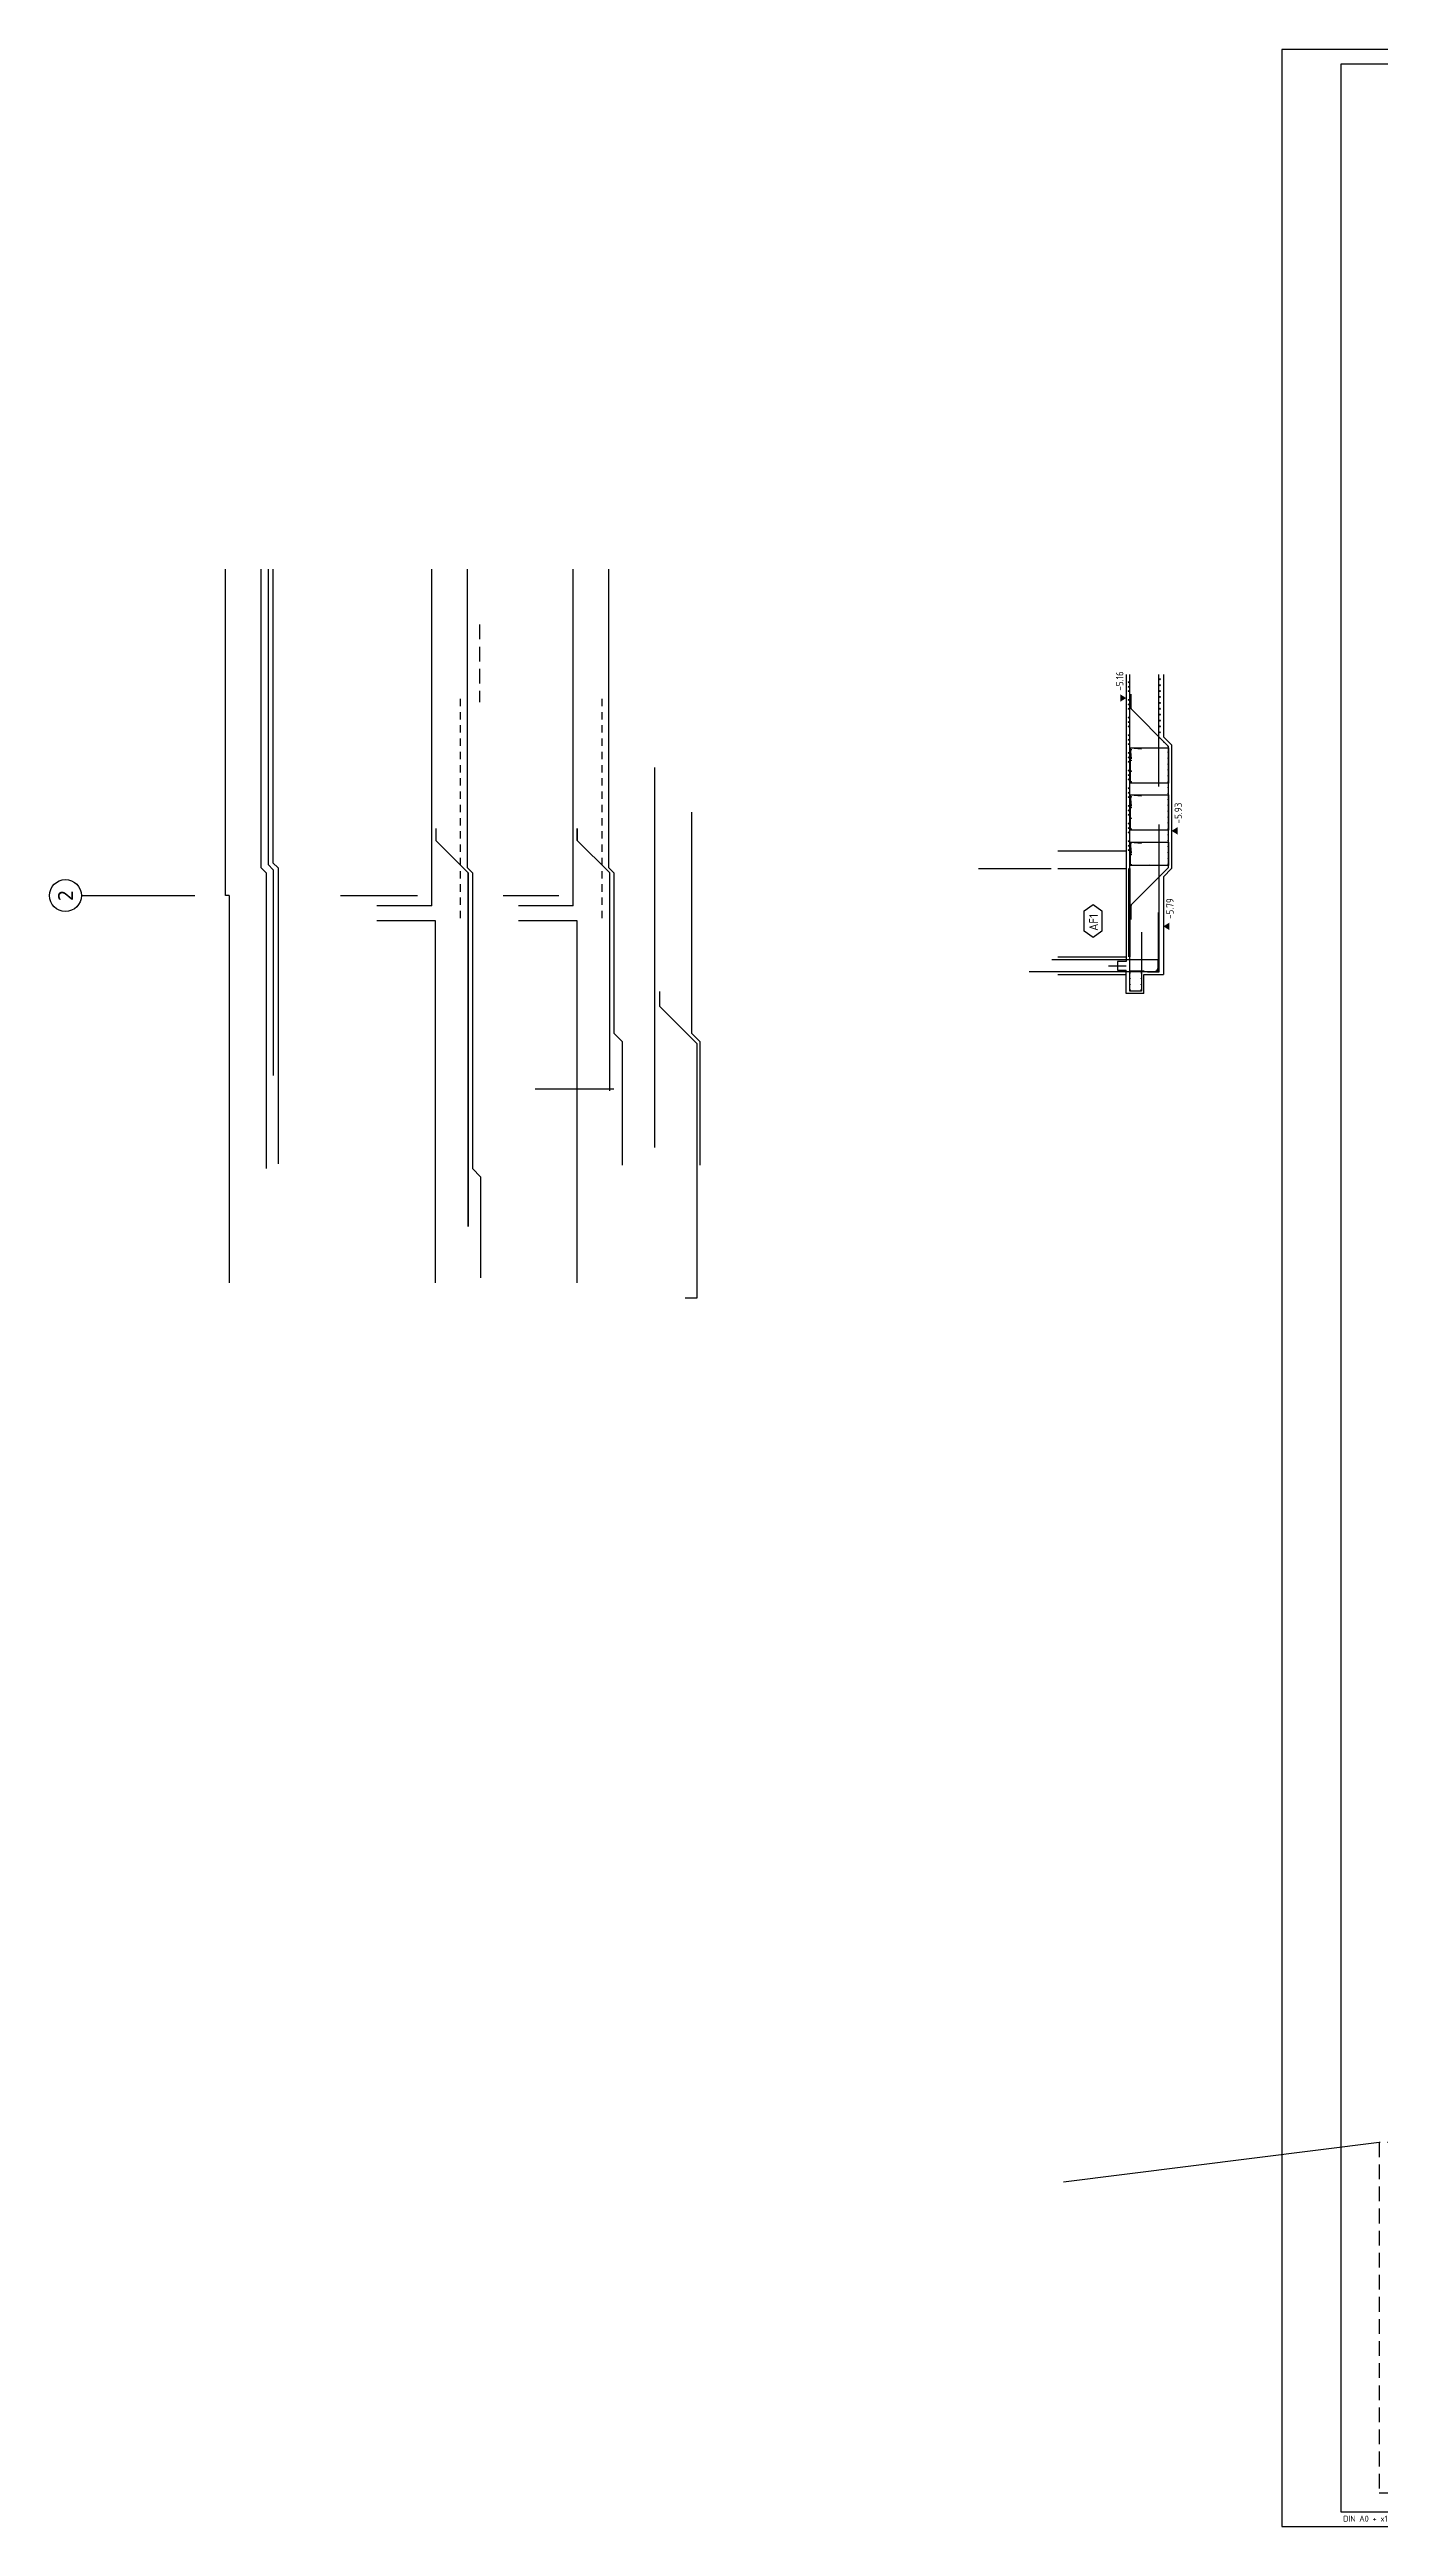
# Model space of a CAD drawing. Extents: x -21 to 93, y -36 to 68.
# Drawn here: x -20.93 to 1.66, y 0 to 42.05 of the extents above; entities that cross this region are included whole.
import ezdxf

# ---------------------------------------------------------------- set-up
doc = ezdxf.new("R2010")
doc.units = 0
doc.header["$LTSCALE"] = 0.5
for name, pattern in [('AUSGEZOGEN', [1000.01, 1000, 0.01]), ('DASHED', [0.75, 0.5, -0.25]), ('HIDDEN', [0.375, 0.25, -0.125]), ('STRICHLINIE', [0.75, 0.5, -0.25])]:
    doc.linetypes.add(name, pattern=pattern)
for name, color, linetype in [('ACHSEN', 7, 'Continuous'), ('AFB', 7, 'Continuous'), ('AFU', 7, 'Continuous'), ('BETON', 7, 'Continuous'), ('DETAIL', 7, 'Continuous'), ('HILFE', 7, 'Continuous'), ('koten', 7, 'Continuous'), ('RAHMEN', 7, 'Continuous'), ('RND', 7, 'Continuous'), ('SFP_Achsen', 7, 'Continuous'), ('SFP_Hilfe', 7, 'Continuous')]:
    doc.layers.add(name, color=color, linetype=linetype)
doc.layers.add('NOPLOT', color=7, linetype='Continuous', plot=False)
doc.styles.add('helv', font='tahoma.ttf')
doc.styles.add('txt', font='isocp.shx')
doc.linetypes.add('AFU_50K', pattern='A,0.15,["/",Standard,S=0.2,R=0,X=-0.01,Y=-0.1],0.07,["/",Standard,S=0.2,R=0,X=-0.01,Y=-0.1],0.15', length=0.37)

# ---------------------------------------------------------------- blocks, each defined once
blk = doc.blocks.new('okrd_o')
at = {"layer": 'koten', "color": 7, "linetype": 'Continuous'}
blk.add_solid([(-0.125, 0.202), (0.125, 0.202), (0, 0)], dxfattribs=at)
at = {"layer": 'koten', "style": 'txt'}
blk.add_attdef('OKRD', (0.25, 0.1), '', height=0.25, dxfattribs=at)
blk = doc.blocks.new('okrd_u')
at = {"layer": 'koten', "color": 7, "linetype": 'Continuous'}
blk.add_solid([(-0.125, -0.202), (0.125, -0.202), (0, 0)], dxfattribs=at)
at = {"layer": 'koten', "style": 'txt'}
blk.add_attdef('OKRD', (0.25, -0.35), '', height=0.25, dxfattribs=at)
blk = doc.blocks.new('A0-19-0')
at = {"layer": 'RAHMEN'}
for p, q in [((137.9, 84.1), (0, 84.1)), ((0, 84.1), (0, 0)), ((0, 0), (137.9, 0))]:
    blk.add_line(p, q, dxfattribs=at)
at = {"layer": 'RAHMEN', "color": 5}
for p, q in [((137.4, 83.6), (2, 83.6)), ((2, 83.6), (2, 0.5)), ((2, 0.5), (137.4, 0.5))]:
    blk.add_line(p, q, dxfattribs=at)
at = {"layer": 'RAHMEN', "color": 7, "style": 'txt'}
blk.add_text('DIN A0 + x19   1.16 m2', height=0.2, dxfattribs=at).set_placement((2.083, 0.164))

msp = doc.modelspace()

# ---------------------------------------------------------------- linework, layer by layer
at = {"layer": 'ACHSEN', "color": 140, "linetype": 'AUSGEZOGEN'}
for p, q in [((-5.15301, 28.14446), (-3.91935, 28.14446)), ((-20.38925, 27.68757), (-18.46002, 27.68757)), ((-15.98775, 27.68757), (-14.68189, 27.68757)), ((-13.22513, 27.68757), (-12.27919, 27.68757))]:
    msp.add_line(p, q, dxfattribs=at)
at = {"layer": 'AFB', "color": 1, "linetype": 'AUSGEZOGEN'}
msp.add_lwpolyline([(-3.3554, 27.42645), (-3.20757, 27.5349), (-3.05974, 27.42645), (-3.05974, 27.08484), (-3.20757, 26.97639), (-3.3554, 27.08484)], close=True, dxfattribs=at)
at = {"layer": 'AFU', "color": 8, "linetype": 'AFU_50K'}
msp.add_line((-2.64301, 28.44446), (-2.64301, 28.14446), dxfattribs=at)
at = {"layer": 'AFU', "color": 1, "linetype": 'AUSGEZOGEN'}
msp.add_line((-2.94301, 26.49446), (-2.64301, 26.49446), dxfattribs=at)
at = {"layer": 'AFU', "color": 8, "linetype": 'AUSGEZOGEN'}
for p, q in [((-2.79301, 26.56946), (-2.79301, 26.41946)), ((-2.64301, 26.56946), (-2.79301, 26.56946)), ((-2.64301, 26.64446), (-2.64301, 26.56946)), ((-2.79301, 26.41946), (-2.64301, 26.41946)), ((-2.64301, 26.34446), (-2.64301, 26.41946))]:
    msp.add_line(p, q, dxfattribs=at)
at = {"layer": 'BETON', "color": 6, "linetype": 'AUSGEZOGEN'}
for p, q in [((-17.93925, 27.68757), (-17.93925, 33.22584)), ((-17.33925, 33.22584), (-17.33925, 28.16259)), ((-14.43889, 27.51257), (-14.43889, 33.22584)), ((-13.83889, 33.22584), (-13.83889, 28.16259)), ((-12.0362, 27.51257), (-12.0362, 33.22584)), ((-11.4362, 33.22584), (-11.4362, 28.16259)), ((-2.64301, 31.44194), (-2.64301, 28.44446)), ((-2.01301, 31.44194), (-2.01301, 30.38446)), ((-1.87301, 30.24446), (-2.01301, 30.38446)), ((-10.65436, 29.86257), (-10.65436, 23.41257)), ((-1.87301, 30.24446), (-1.87301, 28.14446)), ((-10.02436, 29.10257), (-10.02436, 25.35256)), ((-3.80301, 28.44446), (-2.64301, 28.44446)), ((-17.33925, 28.16259), (-17.24925, 28.07259)), ((-17.24925, 28.07259), (-17.24925, 23.05256)), ((-13.83889, 28.16259), (-13.74889, 28.07259)), ((-13.74889, 28.07259), (-13.74889, 23.05256)), ((-11.4362, 28.16259), (-11.3462, 28.07259)), ((-11.3462, 28.07259), (-11.3462, 25.35256)), ((-3.80301, 28.14446), (-2.64301, 28.14446)), ((-2.64301, 28.14446), (-2.64301, 26.64446)), ((-1.87301, 28.14446), (-2.01301, 28.00446)), ((-2.01301, 28.00446), (-2.01301, 26.34446)), ((-17.87925, 27.68757), (-17.93925, 27.68757)), ((-17.87925, 27.68757), (-17.87925, 21.11257)), ((-14.37889, 27.26257), (-14.37889, 21.11257)), ((-11.9762, 27.26257), (-11.9762, 21.11257)), ((-3.80301, 26.64446), (-2.64301, 26.64446)), ((-3.80301, 26.34446), (-2.64301, 26.34446)), ((-2.64301, 26.02446), (-2.64301, 26.34446)), ((-2.34301, 26.02446), (-2.34301, 26.34446)), ((-2.34301, 26.34446), (-2.01301, 26.34446)), ((-2.34301, 26.02446), (-2.64301, 26.02446)), ((-11.3462, 25.35256), (-11.2062, 25.21256)), ((-10.02436, 25.35256), (-9.88436, 25.21256)), ((-11.2062, 25.21256), (-11.2062, 23.11257)), ((-9.88436, 25.21256), (-9.88436, 23.11257)), ((-13.74889, 23.05256), (-13.60889, 22.91256)), ((-13.60889, 22.91256), (-13.60889, 21.19712))]:
    msp.add_line(p, q, dxfattribs=at)
at = {"layer": 'BETON', "color": 6, "linetype": 'AUSGEZOGEN', "lineweight": -2}
for p, q in [((-14.43889, 27.51257), (-15.3694, 27.51257)), ((-12.0362, 27.51257), (-12.9667, 27.51257)), ((-15.3694, 27.26257), (-14.37889, 27.26257)), ((-12.9667, 27.26257), (-11.9762, 27.26257))]:
    msp.add_line(p, q, dxfattribs=at)
at = {"layer": 'DETAIL', "color": 102, "linetype": 'STRICHLINIE'}
msp.add_lwpolyline([(1.65259, 6.52058), (1.65259, 0.56935), (8.42159, 0.56935), (8.42159, 6.52058)], close=True, dxfattribs=at)
at = {"layer": 'HILFE', "color": 102, "linetype": 'AUSGEZOGEN'}
for p, q in [((-17.21925, 33.22584), (-17.21925, 28.2123)), ((-17.13925, 33.22584), (-17.13925, 28.24543)), ((-14.37044, 28.82342), (-14.37044, 28.62342)), ((-14.37044, 28.62342), (-13.81889, 28.07188)), ((-11.96774, 28.82342), (-11.96774, 28.62342)), ((-11.96774, 28.62342), (-11.4162, 28.07188)), ((-17.21925, 28.2123), (-17.12925, 28.1223)), ((-17.13925, 28.24543), (-17.04925, 28.15543)), ((-17.12925, 28.1223), (-17.12925, 24.63255)), ((-17.04925, 28.15543), (-17.04925, 23.13541)), ((-13.81889, 22.07188), (-13.81889, 28.07188)), ((-11.4162, 24.37188), (-11.4162, 28.07188))]:
    msp.add_line(p, q, dxfattribs=at)
at = {"layer": 'NOPLOT', "color": 191, "linetype": 'Continuous'}
for p, q in [((-2.60301, 28.14446), (-2.60301, 26.64446)), ((-2.58301, 28.14446), (-2.58301, 26.64446))]:
    msp.add_line(p, q, dxfattribs=at)
at = {"layer": 'NOPLOT', "color": 191, "linetype": 'AUSGEZOGEN'}
for p, q in [((-11.3462, 24.40256), (-12.68016, 24.40256)), ((1.65259, 6.52058), (-3.70677, 5.84331))]:
    msp.add_line(p, q, dxfattribs=at)
at = {"layer": 'NOPLOT', "color": 191, "linetype": 'Continuous'}
msp.add_lwpolyline([(-10.57076, 26.05964), (-10.57076, 25.80964), (-9.93436, 25.17325), (-9.93436, 20.85325), (-10.13436, 20.85325)], dxfattribs=at)
at = {"layer": 'RND', "color": 1, "linetype": 'AUSGEZOGEN'}
for points in [[(-2.58801, 31.44194), (-2.58801, 26.40981), (-2.33801, 26.40981)], [(-2.09195, 29.54064), (-2.09195, 31.43812)], [(-2.55941, 27.27878), (-2.55941, 27.52878), (-1.92301, 28.16518), (-1.92301, 30.22064), (-2.55941, 30.85704), (-2.55941, 31.10704)], [(-2.55645, 30.00636), (-2.57301, 30.19564), (-1.92301, 30.19564), (-1.92301, 29.59564), (-2.57301, 29.59564), (-2.57301, 30.19564), (-2.38374, 30.17908)], [(-2.55645, 29.20636), (-2.57301, 29.39564), (-1.92301, 29.39564), (-1.92301, 28.79564), (-2.57301, 28.79564), (-2.57301, 29.39564), (-2.38374, 29.37908)], [(-14.37044, 28.82342), (-14.37044, 28.62342), (-13.81889, 28.07188), (-13.81889, 22.07188)], [(-11.4162, 24.37188), (-11.4162, 28.07188), (-11.96774, 28.62342), (-11.96774, 28.82342)], [(-2.55645, 28.40636), (-2.57301, 28.59564), (-1.92301, 28.59564), (-1.92301, 28.19564), (-2.57301, 28.19564), (-2.57301, 28.59564), (-2.38374, 28.57908)], [(-2.283, 26.39446), (-2.083, 26.39446), (-2.083, 28.89446)], [(-2.38301, 27.06446), (-2.38301, 26.06446), (-2.58301, 26.06446), (-2.58301, 27.06446)], [(-3.90764, 26.60446), (-2.10764, 26.60446), (-2.10764, 26.40446)]]:
    msp.add_lwpolyline(points, dxfattribs=at)
at = {"layer": 'RND', "color": 1, "linetype": 'HIDDEN'}
for points in [[(-13.95381, 31.02822), (-13.95381, 27.21259)], [(-11.55111, 31.02822), (-11.55111, 27.21259)]]:
    msp.add_lwpolyline(points, dxfattribs=at)
at = {"layer": 'RND', "color": 7, "linetype": 'AUSGEZOGEN'}
for points, const_width in [([(-2.55076, 30.85827, 1), (-2.55076, 30.86527, 1)], 0.007), ([(-2.07573, 30.35298, 1), (-2.07573, 30.36298, 1)], 0.01), ([(-2.00502, 30.28227, 1), (-2.00502, 30.29227, 1)], 0.01), ([(-2.55695, 30.1575, 1), (-2.55695, 30.17, 1)], 0.0125), ([(-2.55695, 29.97534, 1), (-2.55695, 29.98784, 1)], 0.0125), ([(-1.93708, 30.21433, 1), (-1.93708, 30.22433, 1)], 0.01), ([(-1.93708, 30.11433, 1), (-1.93708, 30.12433, 1)], 0.01), ([(-1.93708, 30.01433, 1), (-1.93708, 30.02433, 1)], 0.01), ([(-1.93708, 29.91433, 1), (-1.93708, 29.92433, 1)], 0.01), ([(-2.55695, 29.79318, 1), (-2.55695, 29.80568, 1)], 0.0125), ([(-2.55695, 29.61103, 1), (-2.55695, 29.62353, 1)], 0.0125), ([(-1.93708, 29.81433, 1), (-1.93708, 29.82433, 1)], 0.01), ([(-1.93708, 29.71433, 1), (-1.93708, 29.72433, 1)], 0.01), ([(-1.93708, 29.61433, 1), (-1.93708, 29.62433, 1)], 0.01), ([(-1.93708, 29.51433, 1), (-1.93708, 29.52433, 1)], 0.01), ([(-2.55695, 29.3575, 1), (-2.55695, 29.37, 1)], 0.0125), ([(-2.55695, 29.17534, 1), (-2.55695, 29.18784, 1)], 0.0125), ([(-1.93708, 29.41433, 1), (-1.93708, 29.42433, 1)], 0.01), ([(-1.93708, 29.31433, 1), (-1.93708, 29.32433, 1)], 0.01), ([(-1.93708, 29.21433, 1), (-1.93708, 29.22433, 1)], 0.01), ([(-1.93708, 29.11433, 1), (-1.93708, 29.12433, 1)], 0.01), ([(-1.93708, 29.01433, 1), (-1.93708, 29.02433, 1)], 0.01), ([(-2.55695, 28.99318, 1), (-2.55695, 29.00568, 1)], 0.0125), ([(-2.55695, 28.81103, 1), (-2.55695, 28.82353, 1)], 0.0125), ([(-1.93708, 28.91433, 1), (-1.93708, 28.92433, 1)], 0.01), ([(-1.93708, 28.81433, 1), (-1.93708, 28.82433, 1)], 0.01), ([(-1.93708, 28.71433, 1), (-1.93708, 28.72433, 1)], 0.01), ([(-1.93708, 28.61433, 1), (-1.93708, 28.62433, 1)], 0.01), ([(-2.55695, 28.57286, 1), (-2.55695, 28.58536, 1)], 0.0125), ([(-2.55695, 28.3775, 1), (-2.55695, 28.39, 1)], 0.0125), ([(-2.55695, 28.20619, 1), (-2.55695, 28.21869, 1)], 0.0125), ([(-2.46504, 28.2067, 1), (-2.45704, 28.2067, 1)], 0.008), ([(-2.35588, 28.2067, 1), (-2.34788, 28.2067, 1)], 0.008), ([(-2.24671, 28.2067, 1), (-2.23871, 28.2067, 1)], 0.008), ([(-2.13754, 28.2067, 1), (-2.12954, 28.2067, 1)], 0.008), ([(-2.02837, 28.2067, 1), (-2.02037, 28.2067, 1)], 0.008), ([(-1.93708, 28.51433, 1), (-1.93708, 28.52433, 1)], 0.01), ([(-1.93708, 28.41433, 1), (-1.93708, 28.42433, 1)], 0.01), ([(-1.93708, 28.31433, 1), (-1.93708, 28.32433, 1)], 0.01), ([(-1.93708, 28.21433, 1), (-1.93708, 28.22433, 1)], 0.01), ([(-2.55076, 27.5204, 1), (-2.55076, 27.5274, 1)], 0.007), ([(-2.56723, 26.36839, 1), (-2.56723, 26.37539, 1)], 0.007), ([(-2.56723, 26.27315, 1), (-2.56723, 26.28015, 1)], 0.007), ([(-2.56723, 26.17791, 1), (-2.56723, 26.18491, 1)], 0.007), ([(-2.56723, 26.08267, 1), (-2.56723, 26.08967, 1)], 0.007), ([(-2.39985, 26.36839, 1), (-2.39985, 26.37539, 1)], 0.007), ([(-2.39985, 26.27315, 1), (-2.39985, 26.28015, 1)], 0.007), ([(-2.39985, 26.17791, 1), (-2.39985, 26.18491, 1)], 0.007), ([(-2.39985, 26.08267, 1), (-2.39985, 26.08967, 1)], 0.007)]:
    msp.add_lwpolyline(points, format="xyb", close=True, dxfattribs=dict(at, const_width=const_width))
at = {"layer": 'RND', "color": 1, "linetype": 'AUSGEZOGEN'}
msp.add_lwpolyline([(-4.29294, 26.39946), (-2.17294, 26.39946, 0.41421356), (-2.09294, 26.47946), (-2.09294, 27.39946)], format="xyb", dxfattribs=at)
at = {"layer": 'RND', "color": 7, "linetype": 'AUSGEZOGEN'}
for centre in [(-2.60001, 31.30865), (-2.60001, 31.15865), (-2.07128, 31.35839), (-2.07128, 31.25839), (-2.07128, 31.15839), (-2.60001, 31.00865), (-2.60001, 30.85865), (-2.60001, 30.70865), (-2.07128, 31.05839), (-2.07128, 30.95839), (-2.07128, 30.85839), (-2.07128, 30.75839), (-2.60001, 30.55865), (-2.60001, 30.40865), (-2.07128, 30.65839), (-2.07128, 30.55839), (-2.07128, 30.45839), (-2.60001, 30.25865), (-2.60001, 30.10865), (-2.60001, 29.95865), (-2.60001, 29.80865), (-2.60001, 29.65865), (-2.60001, 29.50865), (-2.60001, 29.35865), (-2.60001, 29.20865), (-2.60001, 29.05865), (-2.60001, 28.90865), (-2.60001, 28.75865), (-2.60001, 28.60865), (-2.60001, 28.45865)]:
    msp.add_circle(centre, 0.008, dxfattribs=at)
at = {"layer": 'RND', "color": 102, "linetype": 'AUSGEZOGEN'}
for centre in [(-2.60001, 31.23365), (-2.60001, 30.93365), (-2.60001, 30.63365), (-2.60001, 30.33365), (-2.60001, 30.03365), (-2.60001, 29.73365), (-2.60001, 29.43365), (-2.60001, 29.13365), (-2.60001, 28.83365), (-2.60001, 28.53365)]:
    msp.add_circle(centre, 0.008, dxfattribs=at)
at = {"layer": 'SFP_Achsen', "color": 7, "linetype": 'AUSGEZOGEN'}
msp.add_circle((-20.65973, 27.68757), 0.27048, dxfattribs=at)
at = {"layer": 'SFP_Hilfe', "color": 102, "linetype": 'DASHED'}
msp.add_line((-13.62572, 32.28757), (-13.62572, 30.97257), dxfattribs=at)

# ---------------------------------------------------------------- block references
at = {"layer": 'koten', "color": 7, "linetype": 'AUSGEZOGEN', "xscale": 0.5, "yscale": 0.5, "zscale": 0.5, "rotation": 90}
for name, p, values in [('okrd_o', (-2.64301, 31.04047), {'OKRD': '-5.16'}), ('okrd_u', (-1.87301, 28.78573), {'OKRD': '-5.93'}), ('okrd_u', (-2.01301, 27.16436), {'OKRD': '-5.79'})]:
    msp.add_blockref(name, p, dxfattribs=at).add_auto_attribs(values)
at = {"layer": 'RAHMEN', "color": 7, "linetype": 'AUSGEZOGEN', "xscale": 0.5, "yscale": 0.5, "zscale": 0.5}
msp.add_blockref('A0-19-0', (0, 0), dxfattribs=at)

# ---------------------------------------------------------------- texts
at = {"layer": 'AFB', "color": 7, "linetype": 'AUSGEZOGEN', "style": 'txt'}
msp.add_text('AF1', height=0.15, rotation=90, dxfattribs=at).set_placement((-3.12279, 27.08957))
at = {"layer": 'SFP_Achsen', "color": 6, "linetype": 'AUSGEZOGEN', "style": 'helv'}
msp.add_text('2', height=0.25, rotation=90, dxfattribs=at).set_placement((-20.53352, 27.59696))

doc.saveas('drawing.dxf')
